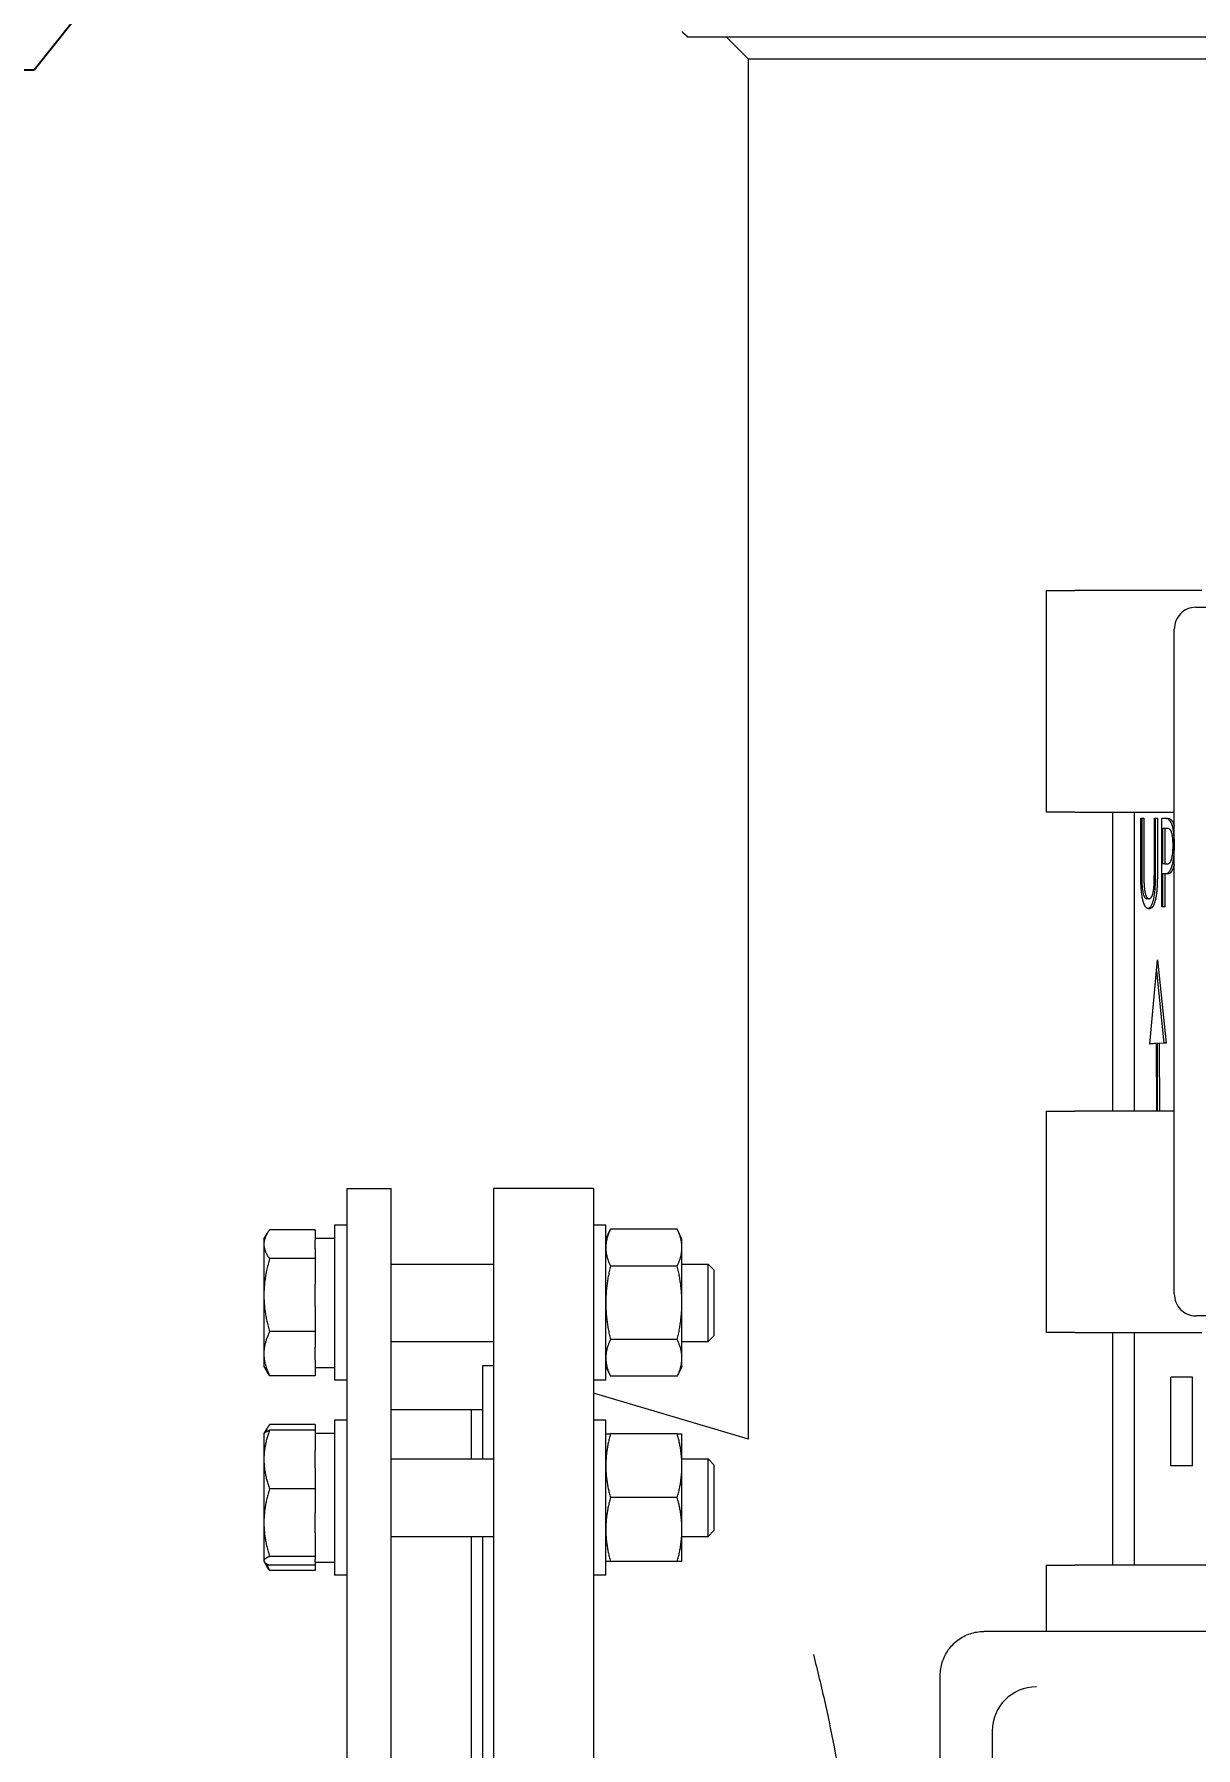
# Model space of a CAD drawing. Header units: inches. Extents: x 17 to 469, y 7 to 301.
# Drawn here: x 337.63 to 350.74, y 109.74 to 129.09 of the extents above; entities that cross this region are included whole.
import ezdxf

# ---------------------------------------------------------------- set-up
doc = ezdxf.new("R2010")
doc.units = ezdxf.units.IN
doc.header["$LTSCALE"] = 14
doc.header["$MEASUREMENT"] = 0
for name, color, linetype, lineweight in [('Dimension (ANSI)', 7, 'Continuous', 25), ('Symbol (ANSI)', 7, 'Continuous', 25), ('Visible (ANSI)', 7, 'Continuous', 50)]:
    doc.layers.add(name, color=color, linetype=linetype, lineweight=lineweight)
doc.styles.add('MEMCOR Medium', font='arial.ttf')
doc.dimstyles.new('Default (ANSI)', dxfattribs={"dimscale": 14, "dimtxt": 0.15, "dimasz": 0.098425, "dimexe": 0.125, "dimexo": 0.0625, "dimgap": 0.031496, "dimtad": 0, "dimtih": 1, "dimtoh": 1, "dimdec": 4, "dimrnd": 1e-08, "dimzin": 3, "dimdsep": 46, "dimlunit": 5, "dimtxsty": 'MEMCOR Medium', "dimcen": 0.09, "dimdle": 0.393701, "dimclrd": 256, "dimclre": 256, "dimclrt": 256, "dimadec": 0, "dimazin": 1, "dimtfac": 0.8, "dimtofl": 0, "dimtmove": 0, "dimatfit": 3, "dimfxl": 1, "dimfrac": 1, "dimtolj": 1, "dimtzin": 4, "dimlwd": -1, "dimlwe": -1, "dimarcsym": 0})
doc.dimstyles.new('Default (ANSI)$7', dxfattribs={"dimscale": 14, "dimtxt": 0.15, "dimasz": 0.098425, "dimexe": 0.125, "dimexo": 0.0625, "dimgap": 0.031496, "dimtad": 0, "dimtih": 1, "dimtoh": 1, "dimdec": 4, "dimrnd": 1e-08, "dimzin": 3, "dimdsep": 46, "dimlunit": 5, "dimtxsty": 'MEMCOR Medium', "dimcen": 0.09, "dimdle": 0.393701, "dimclrd": 256, "dimclre": 256, "dimclrt": 256, "dimadec": 0, "dimazin": 1, "dimtfac": 0.8, "dimtofl": 0, "dimtmove": 0, "dimatfit": 3, "dimfxl": 1, "dimfrac": 1, "dimtolj": 1, "dimtzin": 4, "dimlwd": -1, "dimlwe": -1, "dimarcsym": 0})

# ---------------------------------------------------------------- blocks, each defined once
blk = doc.blocks.new('*D18')
at = {"layer": 'Defpoints', "color": 0, "transparency": 16777216}
for p in [(361.768, 145.309), (291.816, 55.585), (348.261, 55.585)]:
    blk.add_point(p, dxfattribs=at)
at = {"layer": 'Dimension (ANSI)', "transparency": 16777216}
for p, q in [((360.893, 145.309), (290.066, 145.309)), ((291.816, 143.931), (291.816, 98.644)), ((291.816, 56.963), (291.816, 84.303)), ((347.386, 55.585), (290.066, 55.585))]:
    blk.add_line(p, q, dxfattribs=at)
for points in [[(291.586, 143.931), (292.046, 143.931), (291.816, 145.309)], [(291.586, 56.963), (292.046, 56.963), (291.816, 55.585)]]:
    blk.add_solid(points, dxfattribs=at)
at = {"layer": 'Dimension (ANSI)', "transparency": 16777216, "char_height": 2.1, "attachment_point": 5, "style": 'MEMCOR Medium'}
for s, insert in [('\\A1; \\fArial|b0|i0;89{\\H0.8x;\\S3#4;} in', (291.816, 93.63)), ('\\A1;[2279.0 mm]{\\P\\fArial|b0|i0;SHIPPING HEIGHT\\P\\fArial|b0|i0;REF.}', (291.816, 86.46))]:
    blk.add_mtext(s, dxfattribs=dict(at, insert=insert))

msp = doc.modelspace()

# ---------------------------------------------------------------- linework, layer by layer
at = {"layer": 'Visible (ANSI)', "linetype": 'Continuous', "lineweight": 18}
for p, q in [((377.41394, 129.05389), (345.00008, 129.05389)), ((345.44046, 129.05389), (345.69042, 128.80389)), ((345.68739, 113.22535), (345.68739, 128.80692)), ((362.18627, 128.80389), (345.69042, 128.80389)), ((349.04639, 122.80389), (349.37066, 122.80389)), ((349.04639, 122.80389), (349.04639, 120.30389)), ((350.80347, 122.80389), (349.37066, 122.80389)), ((350.73553, 122.61639), (363.77553, 122.61639)), ((350.49405, 114.86639), (350.49405, 122.36639)), ((349.37066, 120.30389), (349.04639, 120.30389)), ((349.37066, 120.30389), (350.49405, 120.30389)), ((349.79935, 116.92889), (349.79935, 120.30389)), ((350.04083, 120.30389), (350.04083, 116.92889)), ((350.11567, 119.60973), (350.11567, 120.23372)), ((350.11567, 120.23372), (350.15006, 120.23372)), ((350.12592, 120.23372), (350.12592, 119.60973)), ((350.15006, 120.23372), (350.15006, 119.60973)), ((350.26857, 119.60649), (350.26857, 120.23372)), ((350.26857, 120.23372), (350.30296, 120.23372)), ((350.27882, 120.23372), (350.27882, 119.60973)), ((350.30296, 120.23372), (350.30296, 119.60973)), ((350.35225, 119.23372), (350.35225, 120.23372)), ((350.35225, 120.23372), (350.41727, 120.23372)), ((350.38665, 120.11865), (350.3625, 120.11865)), ((350.3625, 120.11865), (350.3625, 119.71994)), ((350.38665, 120.11865), (350.38665, 119.71994)), ((350.41518, 120.11865), (350.38665, 120.11865)), ((350.38665, 119.71994), (350.3625, 119.71994)), ((350.38665, 119.60649), (350.3625, 119.60649)), ((350.3625, 119.60649), (350.3625, 119.23372)), ((350.38665, 119.71994), (350.41014, 119.71994)), ((350.4158, 119.60649), (350.38665, 119.60649)), ((350.38665, 119.60649), (350.38665, 119.23372)), ((350.20921, 119.3261), (350.18506, 119.3261)), ((350.38665, 119.23372), (350.35225, 119.23372)), ((350.21698, 117.68435), (350.30506, 118.63655)), ((350.30506, 118.63655), (350.40068, 117.69562)), ((350.29355, 118.51215), (350.37653, 117.69562)), ((350.29364, 117.68985), (350.21698, 117.68435)), ((350.26949, 117.68985), (350.21714, 117.68609)), ((350.29364, 117.68985), (350.26949, 117.68985)), ((350.29627, 116.92889), (350.29364, 117.68985)), ((350.37653, 117.69562), (350.29881, 117.69143)), ((350.29881, 117.69143), (350.3018, 116.92889)), ((350.32296, 117.69143), (350.29881, 117.69143)), ((350.40068, 117.69562), (350.32296, 117.69143)), ((350.32296, 117.69143), (350.32594, 116.92889)), ((350.40068, 117.69562), (350.37653, 117.69562)), ((349.04639, 116.92889), (349.37066, 116.92889)), ((349.04639, 116.92889), (349.04639, 114.42889)), ((350.49405, 116.92889), (349.37066, 116.92889)), ((341.15771, 116.05389), (341.15771, 97.05389)), ((341.15771, 116.05389), (341.65771, 116.05389)), ((341.65771, 97.05389), (341.65771, 116.05389)), ((342.81271, 116.05389), (342.81271, 97.05389)), ((343.93771, 116.05389), (342.81271, 116.05389)), ((343.93771, 116.05389), (343.93771, 97.05389)), ((340.21996, 115.48301), (340.25615, 115.5457)), ((340.79808, 115.5882), (340.28415, 115.5882)), ((340.79808, 115.5882), (340.79808, 115.47431)), ((340.79808, 115.49376), (341.01708, 115.49376)), ((341.01708, 115.63926), (341.01708, 113.88926)), ((341.15771, 115.63926), (341.01708, 115.63926)), ((344.07833, 115.63926), (343.93771, 115.63926)), ((344.07833, 113.88926), (344.07833, 115.63926)), ((344.07833, 115.48326), (344.1302, 115.59449)), ((344.88546, 115.59449), (344.1302, 115.59449)), ((344.93733, 115.48326), (344.88546, 115.59449)), ((340.21996, 115.48301), (340.21996, 115.42535)), ((340.21996, 115.42535), (340.21996, 114.85052)), ((340.79808, 115.37638), (340.79808, 115.47431)), ((340.79808, 115.37638), (340.79808, 115.26249)), ((344.93733, 115.38693), (344.93733, 115.48326)), ((344.93733, 114.76426), (344.93733, 115.38693)), ((340.79808, 115.26249), (340.28415, 115.26249)), ((340.79808, 115.26249), (340.79808, 114.9744)), ((341.65771, 115.20176), (342.81271, 115.20176)), ((344.88546, 115.17937), (344.1302, 115.17937)), ((344.93733, 115.20176), (345.23193, 115.20176)), ((345.23193, 114.32676), (345.23193, 115.20176)), ((345.29808, 115.13561), (345.23193, 115.20176)), ((345.29808, 115.13561), (345.29808, 114.39291)), ((340.79808, 114.72665), (340.79808, 114.9744)), ((340.21996, 114.85052), (340.21996, 114.18943)), ((340.79808, 114.72665), (340.79808, 114.43855)), ((344.93733, 114.14159), (344.93733, 114.76426)), ((353.77462, 114.61639), (350.73553, 114.61639)), ((340.79808, 114.43855), (340.28415, 114.43855)), ((340.79808, 114.43855), (340.79808, 114.26434)), ((341.65771, 114.32676), (342.81271, 114.32676)), ((344.88546, 114.34914), (344.1302, 114.34914)), ((344.93733, 114.32676), (345.23193, 114.32676)), ((345.29808, 114.39291), (345.23193, 114.32676)), ((349.37066, 114.42889), (349.04639, 114.42889)), ((349.37066, 114.42889), (350.80347, 114.42889)), ((349.79935, 111.80389), (349.79935, 114.42889)), ((350.04083, 114.42889), (350.04083, 111.80389)), ((340.21996, 114.18943), (340.21996, 114.04551)), ((340.79808, 114.11453), (340.79808, 114.26434)), ((344.93733, 114.04526), (344.93733, 114.14159)), ((340.21996, 114.04551), (340.25615, 113.98282)), ((340.79808, 113.94032), (340.28415, 113.94032)), ((340.79808, 114.11453), (340.79808, 113.94032)), ((340.79808, 114.03476), (340.86183, 114.03476)), ((342.68771, 114.05389), (342.68771, 113.0018)), ((342.81271, 114.05389), (342.68771, 114.05389)), ((344.07833, 114.04526), (344.1302, 113.93403)), ((344.93733, 114.04526), (344.88546, 113.93403)), ((341.15771, 113.88926), (341.01708, 113.88926)), ((344.07833, 113.88926), (343.93771, 113.88926)), ((345.68739, 113.22535), (343.93771, 113.74389)), ((344.88546, 113.93403), (344.1302, 113.93403)), ((350.69846, 113.92389), (350.45565, 113.92389)), ((350.45565, 112.92389), (350.45565, 113.92389)), ((350.69846, 112.92389), (350.69846, 113.92389)), ((342.55771, 113.55389), (341.65771, 113.55389)), ((342.55771, 113.55389), (342.55771, 113.0018)), ((342.68771, 113.55389), (342.55771, 113.55389)), ((342.55771, 113.55389), (342.55771, 113.0018)), ((340.79808, 113.38824), (340.28415, 113.38824)), ((340.79808, 113.38824), (340.79808, 113.32766)), ((341.01708, 113.4393), (341.01708, 111.6893)), ((341.15771, 113.4393), (341.01708, 113.4393)), ((344.07833, 113.4393), (343.93771, 113.4393)), ((344.07833, 111.6893), (344.07833, 113.4393)), ((340.21996, 113.28305), (340.22298, 113.28828)), ((340.21996, 113.28305), (340.21996, 112.99578)), ((340.22298, 113.28828), (340.25615, 113.34574)), ((340.79808, 113.32766), (340.28415, 113.32766)), ((340.79808, 113.32766), (340.79808, 113.09557)), ((340.79808, 113.2938), (341.01708, 113.2938)), ((344.88546, 113.2833), (344.1302, 113.2833)), ((344.93733, 112.9238), (344.93733, 113.2833)), ((340.21996, 112.99578), (340.21996, 112.28223)), ((340.79808, 112.89599), (340.79808, 113.09557)), ((341.65771, 113.0018), (342.81271, 113.0018)), ((344.93733, 113.0018), (345.23193, 113.0018)), ((345.23193, 112.1268), (345.23193, 113.0018)), ((345.29808, 112.93565), (345.23193, 113.0018)), ((340.79808, 112.89599), (340.79808, 112.66391)), ((344.93733, 112.2048), (344.93733, 112.9238)), ((345.29808, 112.93565), (345.29808, 112.19295)), ((350.69846, 112.92389), (350.45565, 112.92389)), ((340.79808, 112.66391), (340.28415, 112.66391)), ((340.79808, 112.66391), (340.79808, 112.39699)), ((340.79808, 112.16746), (340.79808, 112.39699)), ((344.88546, 112.5643), (344.1302, 112.5643)), ((340.21996, 112.28223), (340.21996, 111.85074)), ((344.93733, 111.8453), (344.93733, 112.2048)), ((340.79808, 112.16746), (340.79808, 111.90055)), ((341.65771, 112.1268), (342.81271, 112.1268)), ((342.55771, 112.1268), (342.55771, 109.19135)), ((342.55771, 112.1268), (342.55771, 109.19135)), ((342.68771, 112.1268), (342.68771, 109.19135)), ((344.93733, 112.1268), (345.23193, 112.1268)), ((345.29808, 112.19295), (345.23193, 112.1268)), ((340.21996, 111.85074), (340.21996, 111.84555)), ((340.21996, 111.84555), (340.22298, 111.84031)), ((340.22298, 111.84031), (340.25615, 111.78286)), ((340.79808, 111.90055), (340.28415, 111.90055)), ((340.79808, 111.90055), (340.79808, 111.86572)), ((340.79808, 111.8348), (340.79808, 111.86572)), ((340.79808, 111.8348), (341.01708, 111.8348)), ((340.79808, 111.8348), (340.79808, 111.80094)), ((344.88546, 111.8453), (344.1302, 111.8453)), ((340.79808, 111.80094), (340.28415, 111.80094)), ((340.79808, 111.74035), (340.28415, 111.74035)), ((340.79808, 111.80094), (340.79808, 111.74035)), ((341.15771, 111.6893), (341.01708, 111.6893)), ((344.07833, 111.6893), (343.93771, 111.6893)), ((349.04639, 111.80389), (349.37066, 111.80389)), ((349.04639, 111.80389), (349.04639, 111.05389)), ((351.31541, 111.80389), (349.37066, 111.80389)), ((362.3497, 111.05389), (348.34378, 111.05389)), ((347.85229, 93.80389), (347.85229, 110.55389)), ((348.43881, 109.92889), (348.43881, 94.42889))]:
    msp.add_line(p, q, dxfattribs=at)
msp.add_arc((348.93881, 109.92889), 0.5, 90, 180, dxfattribs=at)
for centre, major_axis, ratio, start_param, end_param in [((350.73553, 122.36639), (0, 0.25), 0.96592583, 0, 1.57079633), ((350.73553, 114.86639), (0, -0.25), 0.96592583, 4.71238898, 6.28318531), ((340.86183, 114.76426), (4.1372, 0), 0.17632698, 4.71238898, 4.7499235)]:
    msp.add_ellipse(centre, major_axis=major_axis, ratio=ratio, start_param=start_param, end_param=end_param, dxfattribs=at)
for points, degree in [([(344.9375, 129.11639), (344.95834, 129.09556), (344.9792, 129.07473), (345.00008, 129.05389)], 3), ([(350.41727, 120.23372), (350.44034, 120.23372), (350.47264, 120.20455), (350.48502, 120.17132)], 2), ([(350.48502, 120.17132), (350.48989, 120.1585), (350.49405, 120.14334)], 2), ([(350.46132, 120.08056), (350.45314, 120.10163), (350.43133, 120.11865), (350.41518, 120.11865)], 2), ([(350.47998, 119.92821), (350.47998, 119.98007), (350.47076, 120.05625), (350.46132, 120.08056)], 2), ([(350.41014, 119.71994), (350.43112, 119.71994), (350.45691, 119.74587), (350.4653, 119.77991)], 2), ([(350.4653, 119.77991), (350.47306, 119.80989), (350.47998, 119.8804), (350.47998, 119.92821)], 2), ([(350.14042, 119.30503), (350.12678, 119.3569), (350.11567, 119.50276), (350.11567, 119.60973)], 2), ([(350.15006, 119.60973), (350.15006, 119.54004), (350.15468, 119.44604), (350.16118, 119.40795)], 2), ([(350.25745, 119.40795), (350.26395, 119.44604), (350.26857, 119.53923), (350.26857, 119.60649)], 2), ([(350.30296, 119.60973), (350.30296, 119.50519), (350.29206, 119.35608), (350.27821, 119.30503)], 2), ([(350.4932, 119.71022), (350.47977, 119.65916), (350.44349, 119.60649), (350.4158, 119.60649)], 2), ([(350.49405, 119.71349), (350.49363, 119.71184), (350.4932, 119.71022)], 2), ([(350.16118, 119.40795), (350.1681, 119.36743), (350.19201, 119.3261), (350.20921, 119.3261)], 2), ([(350.20921, 119.3261), (350.22536, 119.3261), (350.25053, 119.36743), (350.25745, 119.40795)], 2), ([(350.20921, 119.21265), (350.18635, 119.21265), (350.15237, 119.25884), (350.14042, 119.30503)], 2), ([(350.27821, 119.30503), (350.26584, 119.25803), (350.23312, 119.21265), (350.20921, 119.21265)], 2)]:
    msp.add_open_spline(points, degree=degree, dxfattribs=at)
for points, knots in [([(350.39312, 120.23372), (350.40357, 120.23372), (350.4195, 120.23149), (350.44342, 120.20855), (350.4526, 120.19351), (350.46087, 120.17132)], [-0.725506634, -0.725506634, -0.725506634, -0.725506634, -0.296366495, -0.296366495, 0, 0, 0, 0]), ([(350.46087, 120.17132), (350.46654, 120.15639), (350.4716, 120.1388), (350.47941, 120.10197), (350.48343, 120.07941), (350.49028, 120.01299), (350.4917, 119.97239), (350.4917, 119.93226)], [-0.844477071, -0.844477071, -0.844477071, -0.844477071, -0.544529725, -0.544529725, -0.305823756, -0.305823756, 0, 0, 0, 0]), ([(350.4917, 119.93226), (350.4917, 119.90858), (350.4911, 119.88511), (350.48824, 119.83246), (350.48593, 119.81004), (350.48055, 119.76368), (350.47555, 119.73485), (350.46905, 119.71022)], [-0.48070155, -0.48070155, -0.48070155, -0.48070155, -0.387114958, -0.387114958, -0.268097881, -0.268097881, 0, 0, 0, 0]), ([(350.12592, 119.60973), (350.12592, 119.54407), (350.12742, 119.50812), (350.12994, 119.4603), (350.13277, 119.43294), (350.13703, 119.40795)], [-0.371862003, -0.371862003, -0.371862003, -0.371862003, -0.228145318, -0.228145318, 0, 0, 0, 0]), ([(350.27882, 119.60973), (350.27882, 119.56978), (350.27822, 119.52865), (350.27448, 119.4362), (350.27132, 119.40548), (350.26608, 119.3591), (350.26084, 119.33), (350.25407, 119.30503)], [-0.467674705, -0.467674705, -0.467674705, -0.467674705, -0.385613275, -0.385613275, -0.275578199, -0.275578199, 0, 0, 0, 0]), ([(350.46905, 119.71022), (350.46459, 119.69327), (350.45973, 119.67829), (350.44909, 119.65221), (350.44342, 119.64145), (350.43098, 119.62339), (350.41727, 119.60649), (350.39166, 119.60649)], [-2.12199044, -2.12199044, -2.12199044, -2.12199044, -1.44284282, -1.44284282, -0.75409962, -0.75409962, 0, 0, 0, 0]), ([(350.13703, 119.40795), (350.13945, 119.39378), (350.14236, 119.3813), (350.15, 119.35738), (350.1542, 119.34937), (350.16599, 119.33068), (350.17572, 119.3261), (350.18506, 119.3261)], [-0.454531198, -0.454531198, -0.454531198, -0.454531198, -0.37440362, -0.37440362, -0.275150152, -0.275150152, 0, 0, 0, 0]), ([(350.25407, 119.30503), (350.24999, 119.28954), (350.24554, 119.27585), (350.23585, 119.25235), (350.23072, 119.24281), (350.22003, 119.22799), (350.21125, 119.21815), (350.19741, 119.21429)], [-1.62181416, -1.62181416, -1.62181416, -1.62181416, -1.12295259, -1.12295259, -0.62367983, -0.62367983, -0.13261341, -0.13261341, -0.13261341, -0.13261341]), ([(347.85229, 110.55389), (347.85229, 110.60536), (347.86015, 110.65682), (347.89102, 110.75519), (347.91404, 110.80208), (347.97351, 110.88682), (348.00996, 110.92465), (348.09315, 110.98722), (348.13988, 111.01193), (348.23888, 111.04524), (348.29111, 111.05384), (348.34351, 111.05389), (348.34364, 111.05389), (348.34378, 111.05389)], [3.14159265, 3.14159265, 3.14159265, 3.14159265, 3.45575192, 3.45575192, 3.76991118, 3.76991118, 4.08407045, 4.08407045, 4.39822972, 4.39822972, 4.71158151, 4.71158151, 4.71238898, 4.71238898, 4.71238898, 4.71238898]), ([(346.42161, 110.79199), (346.46596, 110.61715), (346.51024, 110.43252), (346.6331, 109.88025), (346.70826, 109.49175), (346.83407, 108.68004), (346.88467, 108.25612), (346.92661, 107.72379), (346.93387, 107.61846), (346.9401, 107.51318)], [88.88925295, 88.88925295, 88.88925295, 88.88925295, 90.5994036, 90.5994036, 93.7796098, 93.7796098, 96.959816, 96.959816, 97.74245893, 97.74245893, 97.74245893, 97.74245893])]:
    msp.add_open_spline(points, degree=3, knots=knots, dxfattribs=at)
for points, weights in [([(340.28415, 115.5882), (340.21996, 115.50093), (340.21996, 115.42535)], [1.01001874936, 1.04314139574, 1]), ([(344.1302, 115.59449), (344.07833, 115.48326), (344.07833, 115.38693)], [1, 1.0379548493, 1]), ([(344.93733, 115.38693), (344.93733, 115.48326), (344.88546, 115.59449)], [1, 1.0379548493, 1]), ([(340.21996, 115.42535), (340.21996, 115.34977), (340.28415, 115.26249)], [1, 1.04314139574, 1.01001874936]), ([(344.07833, 115.38693), (344.07833, 115.2906), (344.1302, 115.17937)], [1, 1.0379548493, 1]), ([(344.88546, 115.17937), (344.93733, 115.2906), (344.93733, 115.38693)], [1, 1.0379548493, 1]), ([(340.28415, 115.26249), (340.21996, 115.04172), (340.21996, 114.85052)], [1.01001874936, 1.04314139574, 1]), ([(344.1302, 115.17937), (344.07833, 114.95691), (344.07833, 114.76426)], [1, 1.0379548493, 1]), ([(344.93733, 114.76426), (344.93733, 114.95691), (344.88546, 115.17937)], [1, 1.0379548493, 1]), ([(340.21996, 114.85052), (340.21996, 114.65933), (340.28415, 114.43855)], [1, 1.04314139574, 1.01001874936]), ([(344.07833, 114.76426), (344.07833, 114.5716), (344.1302, 114.34914)], [1, 1.0379548493, 1]), ([(344.88546, 114.34914), (344.93733, 114.5716), (344.93733, 114.76426)], [1, 1.0379548493, 1]), ([(340.28415, 114.43855), (340.21996, 114.30505), (340.21996, 114.18943)], [1.01001874936, 1.04314139574, 1]), ([(344.1302, 114.34914), (344.07833, 114.23791), (344.07833, 114.14159)], [1, 1.0379548493, 1]), ([(344.93733, 114.14159), (344.93733, 114.23791), (344.88546, 114.34914)], [1, 1.0379548493, 1]), ([(340.21996, 114.18943), (340.21996, 114.07382), (340.28415, 113.94032)], [1, 1.04314139574, 1.01001874936]), ([(344.07833, 114.14159), (344.07833, 114.04526), (344.1302, 113.93403)], [1, 1.0379548493, 1]), ([(344.88546, 113.93403), (344.93733, 114.04526), (344.93733, 114.14159)], [1, 1.0379548493, 1]), ([(340.28415, 113.94032), (340.26805, 113.96221), (340.25615, 113.98282)], [1.01001874936, 1.01812761042, 1.02166570028]), ([(340.28415, 113.38824), (340.2503, 113.34222), (340.2346, 113.30097)], [1.01001874936, 1.02721658286, 1.02385469408]), ([(340.28415, 113.32766), (340.21996, 113.14981), (340.21996, 112.99578)], [1.01001874936, 1.04314139574, 1]), ([(340.22298, 113.28828), (340.23357, 113.30663), (340.28415, 113.32766)], [1.01515888119, 1.0359371329, 1.01001874936]), ([(344.07833, 113.2833), (344.07833, 113.2833), (344.1302, 113.2833)], [1, 1.0379548493, 1]), ([(344.1302, 113.2833), (344.07833, 113.09064), (344.07833, 112.9238)], [1, 1.0379548493, 1]), ([(344.93733, 112.9238), (344.93733, 113.09064), (344.88546, 113.2833)], [1, 1.0379548493, 1]), ([(344.88546, 113.2833), (344.93733, 113.2833), (344.93733, 113.2833)], [1, 1.0379548493, 1]), ([(340.21996, 112.99578), (340.21996, 112.84176), (340.28415, 112.66391)], [1, 1.04314139574, 1.01001874936]), ([(344.07833, 112.9238), (344.07833, 112.75695), (344.1302, 112.5643)], [1, 1.0379548493, 1]), ([(344.88546, 112.5643), (344.93733, 112.75695), (344.93733, 112.9238)], [1, 1.0379548493, 1]), ([(340.28415, 112.66391), (340.21996, 112.45937), (340.21996, 112.28223)], [1.01001874936, 1.04314139574, 1]), ([(344.1302, 112.5643), (344.07833, 112.37164), (344.07833, 112.2048)], [1, 1.0379548493, 1]), ([(344.93733, 112.2048), (344.93733, 112.37164), (344.88546, 112.5643)], [1, 1.0379548493, 1]), ([(340.21996, 112.28223), (340.21996, 112.10509), (340.28415, 111.90055)], [1, 1.04314139574, 1.01001874936]), ([(344.07833, 112.2048), (344.07833, 112.03795), (344.1302, 111.8453)], [1, 1.0379548493, 1]), ([(344.88546, 111.8453), (344.93733, 112.03795), (344.93733, 112.2048)], [1, 1.0379548493, 1]), ([(340.28415, 111.90055), (340.21996, 111.87386), (340.21996, 111.85074)], [1.01001874936, 1.04314139574, 1]), ([(340.21996, 111.85074), (340.21996, 111.82763), (340.28415, 111.80094)], [1, 1.04314139574, 1.01001874936]), ([(340.25221, 111.81607), (340.26532, 111.77952), (340.28415, 111.74035)], [1.02274317859, 1.01951585197, 1.01001874936]), ([(344.1302, 111.8453), (344.07833, 111.8453), (344.07833, 111.8453)], [1, 1.0379548493, 1]), ([(344.93733, 111.8453), (344.93733, 111.8453), (344.88546, 111.8453)], [1, 1.0379548493, 1]), ([(340.28415, 111.74035), (340.26805, 111.76224), (340.25615, 111.78286)], [1.01001874936, 1.01812761042, 1.02166570028])]:
    msp.add_rational_spline(points, weights, degree=2, dxfattribs=at)

# ---------------------------------------------------------------- dimensions: what is measured, and where the dimension line sits
at = {"layer": 'Dimension (ANSI)'}
dim = msp.add_linear_dim(base=(291.81609, 55.58489), p1=(361.76771, 145.30889), p2=(348.26076, 55.58489), angle=90, text=' \\fArial|b0|i0;<> in\\X[2279.0 mm]{\\P\\fArial|b0|i0;SHIPPING HEIGHT\\P\\fArial|b0|i0;REF.}', dimstyle='Default (ANSI)', override={"dimgap": 0.031496, "dimdec": 4, "dimpost": '', "dimtol": 0, "dimlim": 0, "dimtp": 0, "dimtm": 0, "dimtdec": 2, "dimatfit": 1}, dxfattribs=at)
dim.commit()
dim.dimension.update_dxf_attribs({"geometry": '*D18', "text_midpoint": (291.81609, 91.4733), "dimtype": 160})

# ---------------------------------------------------------------- leaders
at = {"layer": 'Symbol (ANSI)', "annotation_type": 0, "has_hookline": 1, "hookline_direction": 1, "text_width": 41.35969}
msp.add_leader([(347.37521, 140.94514), (337.62898, 128.6794), (336.25103, 128.6794)], dimstyle='Default (ANSI)$7', override={"dimtad": 0}, dxfattribs=at)

doc.saveas('drawing.dxf')
